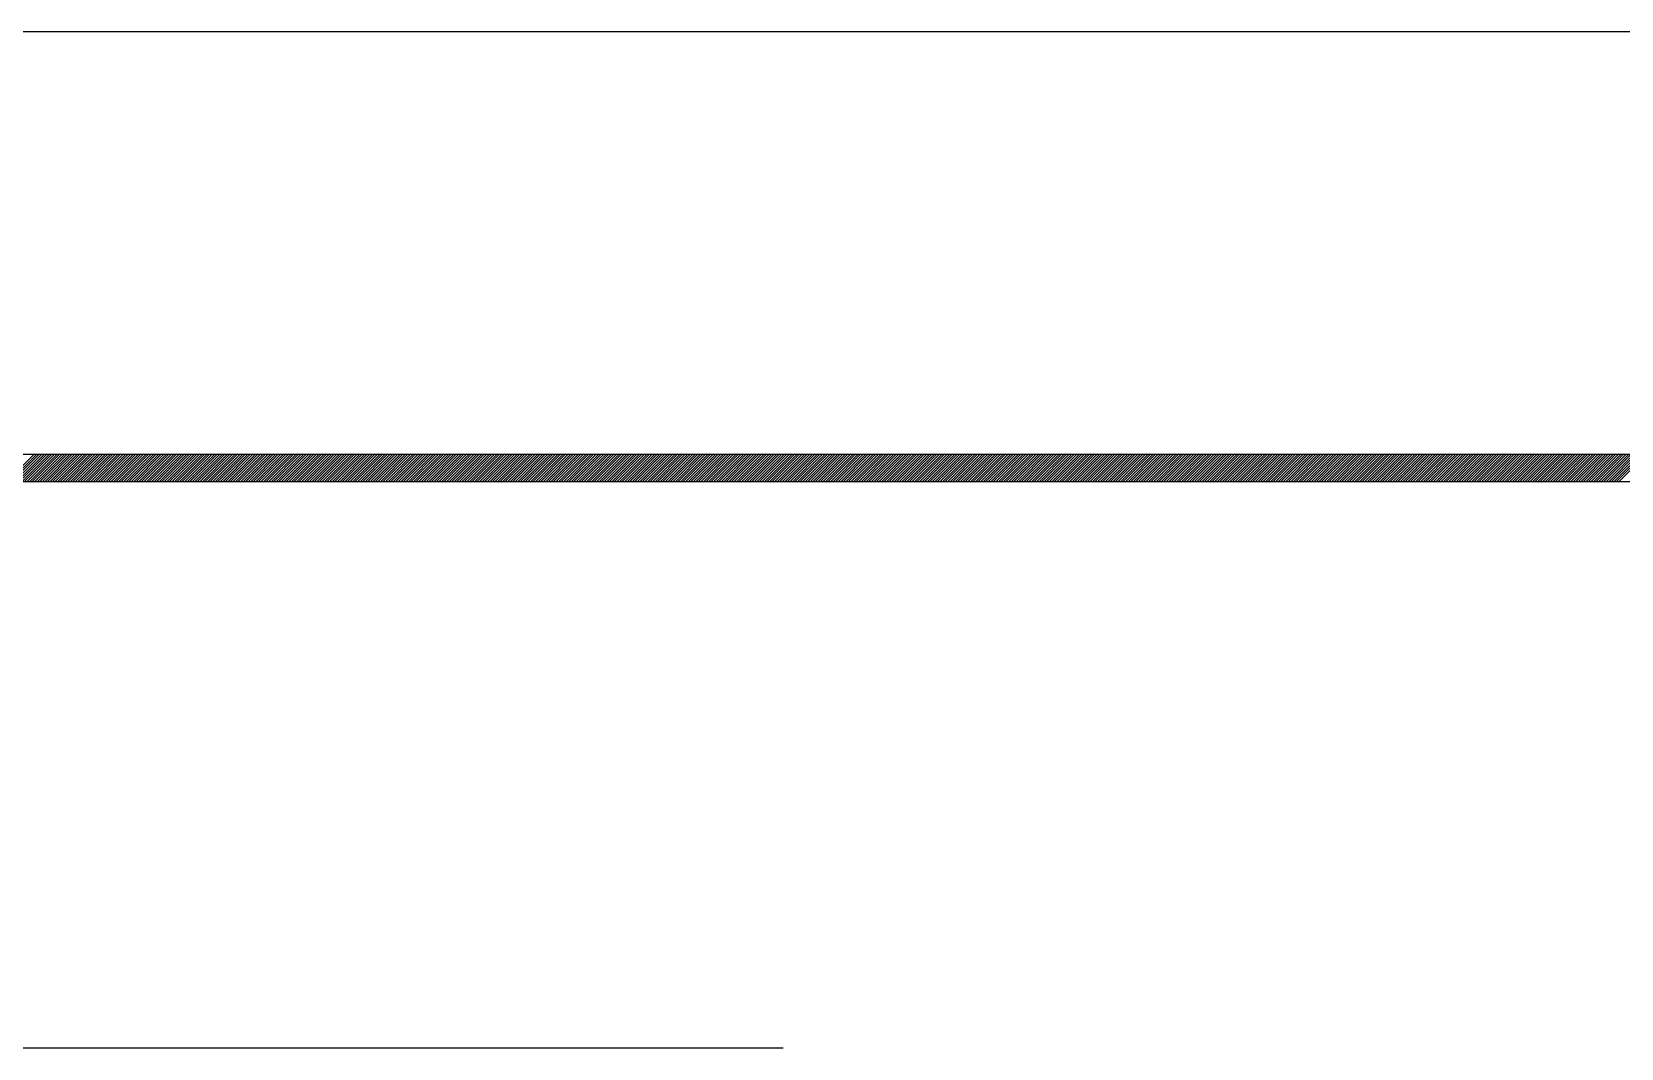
# Model space of a CAD drawing. Header units: millimetres. Extents: x 0 to 14700, y -398 to 10395.
# Drawn here: x 9293.2 to 9381.6, y 5498.3 to 5554.8 of the extents above; entities that cross this region are included whole.
import ezdxf

# ---------------------------------------------------------------- set-up
doc = ezdxf.new("R2010")
doc.units = ezdxf.units.MM
doc.header["$LTSCALE"] = 350
doc.linetypes.add('K', pattern=[2.5, 1.25, -0.25, 0.25, -0.25, 0.25, -0.25])
doc.layers.add('01', color=7, linetype='Continuous')
doc.layers.add('07', color=6, linetype='K')

# ---------------------------------------------------------------- blocks, each defined once
blk = doc.blocks.new('rtrtrt')
at = {"layer": '07', "color": 6, "linetype": 'K', "ltscale": 0.8}
for p, q in [((8330.933, 22073.95), (7868.508, 22073.95)), ((8099.72, 22048.95), (8359.72, 22048.95)), ((8602.62, 22017.45), (8116.72, 22017.45))]:
    blk.add_line(p, q, dxfattribs=at)
at = {"layer": '07', "color": 6, "linetype": 'K'}
for p, q in [((8330.933, 22050.45), (7868.508, 22050.45)), ((8139.448, 22048.95), (8140.948, 22050.45)), ((8139.59, 22048.95), (8141.09, 22050.45)), ((8139.731, 22048.95), (8141.231, 22050.45)), ((8139.873, 22048.95), (8141.373, 22050.45)), ((8140.014, 22048.95), (8141.514, 22050.45)), ((8140.156, 22048.95), (8141.656, 22050.45)), ((8140.297, 22048.95), (8141.797, 22050.45)), ((8140.438, 22048.95), (8141.938, 22050.45)), ((8140.58, 22048.95), (8142.08, 22050.45)), ((8140.721, 22048.95), (8142.221, 22050.45)), ((8140.863, 22048.95), (8142.363, 22050.45)), ((8141.004, 22048.95), (8142.504, 22050.45)), ((8141.145, 22048.95), (8142.645, 22050.45)), ((8141.287, 22048.95), (8142.787, 22050.45)), ((8141.428, 22048.95), (8142.928, 22050.45)), ((8141.57, 22048.95), (8143.07, 22050.45)), ((8141.711, 22048.95), (8143.211, 22050.45)), ((8141.853, 22048.95), (8143.353, 22050.45)), ((8141.994, 22048.95), (8143.494, 22050.45)), ((8142.135, 22048.95), (8143.635, 22050.45)), ((8142.277, 22048.95), (8143.777, 22050.45)), ((8142.418, 22048.95), (8143.918, 22050.45)), ((8142.56, 22048.95), (8144.06, 22050.45)), ((8142.701, 22048.95), (8144.201, 22050.45)), ((8142.843, 22048.95), (8144.343, 22050.45)), ((8142.984, 22048.95), (8144.484, 22050.45)), ((8143.125, 22048.95), (8144.625, 22050.45)), ((8143.267, 22048.95), (8144.767, 22050.45)), ((8143.408, 22048.95), (8144.908, 22050.45)), ((8143.55, 22048.95), (8145.05, 22050.45)), ((8143.691, 22048.95), (8145.191, 22050.45)), ((8143.832, 22048.95), (8145.332, 22050.45)), ((8143.974, 22048.95), (8145.474, 22050.45)), ((8144.115, 22048.95), (8145.615, 22050.45)), ((8144.257, 22048.95), (8145.757, 22050.45)), ((8144.398, 22048.95), (8145.898, 22050.45)), ((8144.54, 22048.95), (8146.04, 22050.45)), ((8144.681, 22048.95), (8146.181, 22050.45)), ((8144.822, 22048.95), (8146.322, 22050.45)), ((8144.964, 22048.95), (8146.464, 22050.45)), ((8145.105, 22048.95), (8146.605, 22050.45)), ((8145.247, 22048.95), (8146.747, 22050.45)), ((8145.388, 22048.95), (8146.888, 22050.45)), ((8145.53, 22048.95), (8147.03, 22050.45)), ((8145.671, 22048.95), (8147.171, 22050.45)), ((8145.812, 22048.95), (8147.312, 22050.45)), ((8145.954, 22048.95), (8147.454, 22050.45)), ((8146.095, 22048.95), (8147.595, 22050.45)), ((8146.237, 22048.95), (8147.737, 22050.45)), ((8146.378, 22048.95), (8147.878, 22050.45)), ((8146.519, 22048.95), (8148.019, 22050.45)), ((8146.661, 22048.95), (8148.161, 22050.45)), ((8146.802, 22048.95), (8148.302, 22050.45)), ((8146.944, 22048.95), (8148.444, 22050.45)), ((8147.085, 22048.95), (8148.585, 22050.45)), ((8147.227, 22048.95), (8148.727, 22050.45)), ((8147.368, 22048.95), (8148.868, 22050.45)), ((8147.509, 22048.95), (8149.009, 22050.45)), ((8147.651, 22048.95), (8149.151, 22050.45)), ((8147.792, 22048.95), (8149.292, 22050.45)), ((8147.934, 22048.95), (8149.434, 22050.45)), ((8148.075, 22048.95), (8149.575, 22050.45)), ((8148.217, 22048.95), (8149.717, 22050.45)), ((8148.358, 22048.95), (8149.858, 22050.45)), ((8148.499, 22048.95), (8149.999, 22050.45)), ((8148.641, 22048.95), (8150.141, 22050.45)), ((8148.782, 22048.95), (8150.282, 22050.45)), ((8148.924, 22048.95), (8150.424, 22050.45)), ((8149.065, 22048.95), (8150.565, 22050.45)), ((8149.206, 22048.95), (8150.706, 22050.45)), ((8149.348, 22048.95), (8150.848, 22050.45)), ((8149.489, 22048.95), (8150.989, 22050.45)), ((8149.631, 22048.95), (8151.131, 22050.45)), ((8149.772, 22048.95), (8151.272, 22050.45)), ((8149.914, 22048.95), (8151.414, 22050.45)), ((8150.055, 22048.95), (8151.555, 22050.45)), ((8150.196, 22048.95), (8151.696, 22050.45)), ((8150.338, 22048.95), (8151.838, 22050.45)), ((8150.479, 22048.95), (8151.979, 22050.45)), ((8150.621, 22048.95), (8152.121, 22050.45)), ((8150.762, 22048.95), (8152.262, 22050.45)), ((8150.904, 22048.95), (8152.404, 22050.45)), ((8151.045, 22048.95), (8152.545, 22050.45)), ((8151.186, 22048.95), (8152.686, 22050.45)), ((8151.328, 22048.95), (8152.828, 22050.45)), ((8151.469, 22048.95), (8152.969, 22050.45)), ((8151.611, 22048.95), (8153.111, 22050.45)), ((8151.752, 22048.95), (8153.252, 22050.45)), ((8151.893, 22048.95), (8153.393, 22050.45)), ((8152.035, 22048.95), (8153.535, 22050.45)), ((8152.176, 22048.95), (8153.676, 22050.45)), ((8152.318, 22048.95), (8153.818, 22050.45)), ((8152.459, 22048.95), (8153.959, 22050.45)), ((8152.601, 22048.95), (8154.101, 22050.45)), ((8152.742, 22048.95), (8154.242, 22050.45)), ((8152.883, 22048.95), (8154.383, 22050.45)), ((8153.025, 22048.95), (8154.525, 22050.45)), ((8153.166, 22048.95), (8154.666, 22050.45)), ((8153.308, 22048.95), (8154.808, 22050.45)), ((8153.449, 22048.95), (8154.949, 22050.45)), ((8153.591, 22048.95), (8155.091, 22050.45)), ((8153.732, 22048.95), (8155.232, 22050.45)), ((8153.873, 22048.95), (8155.373, 22050.45)), ((8154.015, 22048.95), (8155.515, 22050.45)), ((8154.156, 22048.95), (8155.656, 22050.45)), ((8154.298, 22048.95), (8155.798, 22050.45)), ((8154.439, 22048.95), (8155.939, 22050.45)), ((8154.58, 22048.95), (8156.08, 22050.45)), ((8154.722, 22048.95), (8156.222, 22050.45)), ((8154.863, 22048.95), (8156.363, 22050.45)), ((8155.005, 22048.95), (8156.505, 22050.45)), ((8155.146, 22048.95), (8156.646, 22050.45)), ((8155.288, 22048.95), (8156.788, 22050.45)), ((8155.429, 22048.95), (8156.929, 22050.45)), ((8155.57, 22048.95), (8157.07, 22050.45)), ((8155.712, 22048.95), (8157.212, 22050.45)), ((8155.853, 22048.95), (8157.353, 22050.45)), ((8155.995, 22048.95), (8157.495, 22050.45)), ((8156.136, 22048.95), (8157.636, 22050.45)), ((8156.278, 22048.95), (8157.778, 22050.45)), ((8156.419, 22048.95), (8157.919, 22050.45)), ((8156.56, 22048.95), (8158.06, 22050.45)), ((8156.702, 22048.95), (8158.202, 22050.45)), ((8156.843, 22048.95), (8158.343, 22050.45)), ((8156.985, 22048.95), (8158.485, 22050.45)), ((8157.126, 22048.95), (8158.626, 22050.45)), ((8157.268, 22048.95), (8158.768, 22050.45)), ((8157.409, 22048.95), (8158.909, 22050.45)), ((8157.55, 22048.95), (8159.05, 22050.45)), ((8157.692, 22048.95), (8159.192, 22050.45)), ((8157.833, 22048.95), (8159.333, 22050.45)), ((8157.975, 22048.95), (8159.475, 22050.45)), ((8158.116, 22048.95), (8159.616, 22050.45)), ((8158.257, 22048.95), (8159.757, 22050.45)), ((8158.399, 22048.95), (8159.899, 22050.45)), ((8158.54, 22048.95), (8160.04, 22050.45)), ((8158.682, 22048.95), (8160.182, 22050.45)), ((8158.823, 22048.95), (8160.323, 22050.45)), ((8158.965, 22048.95), (8160.465, 22050.45)), ((8159.106, 22048.95), (8160.606, 22050.45)), ((8159.247, 22048.95), (8160.747, 22050.45)), ((8159.389, 22048.95), (8160.889, 22050.45)), ((8159.53, 22048.95), (8161.03, 22050.45)), ((8159.672, 22048.95), (8161.172, 22050.45)), ((8159.813, 22048.95), (8161.313, 22050.45)), ((8159.955, 22048.95), (8161.455, 22050.45)), ((8160.096, 22048.95), (8161.596, 22050.45)), ((8160.237, 22048.95), (8161.737, 22050.45)), ((8160.379, 22048.95), (8161.879, 22050.45)), ((8160.52, 22048.95), (8162.02, 22050.45)), ((8160.662, 22048.95), (8162.162, 22050.45)), ((8160.803, 22048.95), (8162.303, 22050.45)), ((8160.944, 22048.95), (8162.444, 22050.45)), ((8161.086, 22048.95), (8162.586, 22050.45)), ((8161.227, 22048.95), (8162.727, 22050.45)), ((8161.369, 22048.95), (8162.869, 22050.45)), ((8161.51, 22048.95), (8163.01, 22050.45)), ((8161.652, 22048.95), (8163.152, 22050.45)), ((8161.793, 22048.95), (8163.293, 22050.45)), ((8161.934, 22048.95), (8163.434, 22050.45)), ((8162.076, 22048.95), (8163.576, 22050.45)), ((8162.217, 22048.95), (8163.717, 22050.45)), ((8162.359, 22048.95), (8163.859, 22050.45)), ((8162.5, 22048.95), (8164, 22050.45)), ((8162.642, 22048.95), (8164.142, 22050.45)), ((8162.783, 22048.95), (8164.283, 22050.45)), ((8162.924, 22048.95), (8164.424, 22050.45)), ((8163.066, 22048.95), (8164.566, 22050.45)), ((8163.207, 22048.95), (8164.707, 22050.45)), ((8163.349, 22048.95), (8164.849, 22050.45)), ((8163.49, 22048.95), (8164.99, 22050.45)), ((8163.631, 22048.95), (8165.131, 22050.45)), ((8163.773, 22048.95), (8165.273, 22050.45)), ((8163.914, 22048.95), (8165.414, 22050.45)), ((8164.056, 22048.95), (8165.556, 22050.45)), ((8164.197, 22048.95), (8165.697, 22050.45)), ((8164.339, 22048.95), (8165.839, 22050.45)), ((8164.48, 22048.95), (8165.98, 22050.45)), ((8164.621, 22048.95), (8166.121, 22050.45)), ((8164.763, 22048.95), (8166.263, 22050.45)), ((8164.904, 22048.95), (8166.404, 22050.45)), ((8165.046, 22048.95), (8166.546, 22050.45)), ((8165.187, 22048.95), (8166.687, 22050.45)), ((8165.329, 22048.95), (8166.829, 22050.45)), ((8165.47, 22048.95), (8166.97, 22050.45)), ((8165.611, 22048.95), (8167.111, 22050.45)), ((8165.753, 22048.95), (8167.253, 22050.45)), ((8165.894, 22048.95), (8167.394, 22050.45)), ((8166.036, 22048.95), (8167.536, 22050.45)), ((8166.177, 22048.95), (8167.677, 22050.45)), ((8166.318, 22048.95), (8167.818, 22050.45)), ((8166.46, 22048.95), (8167.96, 22050.45)), ((8166.601, 22048.95), (8168.101, 22050.45)), ((8166.743, 22048.95), (8168.243, 22050.45)), ((8166.884, 22048.95), (8168.384, 22050.45)), ((8167.026, 22048.95), (8168.526, 22050.45)), ((8167.167, 22048.95), (8168.667, 22050.45)), ((8167.308, 22048.95), (8168.808, 22050.45)), ((8167.45, 22048.95), (8168.95, 22050.45)), ((8167.591, 22048.95), (8169.091, 22050.45)), ((8167.733, 22048.95), (8169.233, 22050.45)), ((8167.874, 22048.95), (8169.374, 22050.45)), ((8168.016, 22048.95), (8169.516, 22050.45)), ((8168.157, 22048.95), (8169.657, 22050.45)), ((8168.298, 22048.95), (8169.798, 22050.45)), ((8168.44, 22048.95), (8169.94, 22050.45)), ((8168.581, 22048.95), (8170.081, 22050.45)), ((8168.723, 22048.95), (8170.223, 22050.45)), ((8168.864, 22048.95), (8170.364, 22050.45)), ((8169.005, 22048.95), (8170.505, 22050.45)), ((8169.147, 22048.95), (8170.647, 22050.45)), ((8169.288, 22048.95), (8170.788, 22050.45)), ((8169.43, 22048.95), (8170.93, 22050.45)), ((8169.571, 22048.95), (8171.071, 22050.45)), ((8169.713, 22048.95), (8171.213, 22050.45)), ((8169.854, 22048.95), (8171.354, 22050.45)), ((8169.995, 22048.95), (8171.495, 22050.45)), ((8170.137, 22048.95), (8171.637, 22050.45)), ((8170.278, 22048.95), (8171.778, 22050.45)), ((8170.42, 22048.95), (8171.92, 22050.45)), ((8170.561, 22048.95), (8172.061, 22050.45)), ((8170.703, 22048.95), (8172.203, 22050.45)), ((8170.844, 22048.95), (8172.344, 22050.45)), ((8170.985, 22048.95), (8172.485, 22050.45)), ((8171.127, 22048.95), (8172.627, 22050.45)), ((8171.268, 22048.95), (8172.768, 22050.45)), ((8171.41, 22048.95), (8172.91, 22050.45)), ((8171.551, 22048.95), (8173.051, 22050.45)), ((8171.692, 22048.95), (8173.192, 22050.45)), ((8171.834, 22048.95), (8173.334, 22050.45)), ((8171.975, 22048.95), (8173.475, 22050.45)), ((8172.117, 22048.95), (8173.617, 22050.45)), ((8172.258, 22048.95), (8173.758, 22050.45)), ((8172.4, 22048.95), (8173.9, 22050.45)), ((8172.541, 22048.95), (8174.041, 22050.45)), ((8172.682, 22048.95), (8174.182, 22050.45)), ((8172.824, 22048.95), (8174.324, 22050.45)), ((8172.965, 22048.95), (8174.465, 22050.45)), ((8173.107, 22048.95), (8174.607, 22050.45)), ((8173.248, 22048.95), (8174.748, 22050.45)), ((8173.39, 22048.95), (8174.89, 22050.45)), ((8173.531, 22048.95), (8175.031, 22050.45)), ((8173.672, 22048.95), (8175.172, 22050.45)), ((8173.814, 22048.95), (8175.314, 22050.45)), ((8173.955, 22048.95), (8175.455, 22050.45)), ((8174.097, 22048.95), (8175.597, 22050.45)), ((8174.238, 22048.95), (8175.738, 22050.45)), ((8174.379, 22048.95), (8175.879, 22050.45)), ((8174.521, 22048.95), (8176.021, 22050.45)), ((8174.662, 22048.95), (8176.162, 22050.45)), ((8174.804, 22048.95), (8176.304, 22050.45)), ((8174.945, 22048.95), (8176.445, 22050.45)), ((8175.087, 22048.95), (8176.587, 22050.45)), ((8175.228, 22048.95), (8176.728, 22050.45)), ((8175.369, 22048.95), (8176.869, 22050.45)), ((8175.511, 22048.95), (8177.011, 22050.45)), ((8175.652, 22048.95), (8177.152, 22050.45)), ((8175.794, 22048.95), (8177.294, 22050.45)), ((8175.935, 22048.95), (8177.435, 22050.45)), ((8176.077, 22048.95), (8177.577, 22050.45)), ((8176.218, 22048.95), (8177.718, 22050.45)), ((8176.359, 22048.95), (8177.859, 22050.45)), ((8176.501, 22048.95), (8178.001, 22050.45)), ((8176.642, 22048.95), (8178.142, 22050.45)), ((8176.784, 22048.95), (8178.284, 22050.45)), ((8176.925, 22048.95), (8178.425, 22050.45)), ((8177.066, 22048.95), (8178.566, 22050.45)), ((8177.208, 22048.95), (8178.708, 22050.45)), ((8177.349, 22048.95), (8178.849, 22050.45)), ((8177.491, 22048.95), (8178.991, 22050.45)), ((8177.632, 22048.95), (8179.132, 22050.45)), ((8177.774, 22048.95), (8179.274, 22050.45)), ((8177.915, 22048.95), (8179.415, 22050.45)), ((8178.056, 22048.95), (8179.556, 22050.45)), ((8178.198, 22048.95), (8179.698, 22050.45)), ((8178.339, 22048.95), (8179.839, 22050.45)), ((8178.481, 22048.95), (8179.981, 22050.45)), ((8178.622, 22048.95), (8180.122, 22050.45)), ((8178.764, 22048.95), (8180.264, 22050.45)), ((8178.905, 22048.95), (8180.405, 22050.45)), ((8179.046, 22048.95), (8180.546, 22050.45)), ((8179.188, 22048.95), (8180.688, 22050.45)), ((8179.329, 22048.95), (8180.829, 22050.45)), ((8179.471, 22048.95), (8180.971, 22050.45)), ((8179.612, 22048.95), (8181.112, 22050.45)), ((8179.753, 22048.95), (8181.253, 22050.45)), ((8179.895, 22048.95), (8181.395, 22050.45)), ((8180.036, 22048.95), (8181.536, 22050.45)), ((8180.178, 22048.95), (8181.678, 22050.45)), ((8180.319, 22048.95), (8181.819, 22050.45)), ((8180.461, 22048.95), (8181.961, 22050.45)), ((8180.602, 22048.95), (8182.102, 22050.45)), ((8180.743, 22048.95), (8182.243, 22050.45)), ((8180.885, 22048.95), (8182.385, 22050.45)), ((8181.026, 22048.95), (8182.526, 22050.45)), ((8181.168, 22048.95), (8182.668, 22050.45)), ((8181.309, 22048.95), (8182.809, 22050.45)), ((8181.451, 22048.95), (8182.951, 22050.45)), ((8181.592, 22048.95), (8183.092, 22050.45)), ((8181.733, 22048.95), (8183.233, 22050.45)), ((8181.875, 22048.95), (8183.375, 22050.45)), ((8182.016, 22048.95), (8183.516, 22050.45)), ((8182.158, 22048.95), (8183.658, 22050.45)), ((8182.299, 22048.95), (8183.799, 22050.45)), ((8182.441, 22048.95), (8183.941, 22050.45)), ((8182.582, 22048.95), (8184.082, 22050.45)), ((8182.723, 22048.95), (8184.223, 22050.45)), ((8182.865, 22048.95), (8184.365, 22050.45)), ((8183.006, 22048.95), (8184.506, 22050.45)), ((8183.148, 22048.95), (8184.648, 22050.45)), ((8183.289, 22048.95), (8184.789, 22050.45)), ((8183.43, 22048.95), (8184.93, 22050.45)), ((8183.572, 22048.95), (8185.072, 22050.45)), ((8183.713, 22048.95), (8185.213, 22050.45)), ((8183.855, 22048.95), (8185.355, 22050.45)), ((8183.996, 22048.95), (8185.496, 22050.45)), ((8184.138, 22048.95), (8185.638, 22050.45)), ((8184.279, 22048.95), (8185.779, 22050.45)), ((8184.42, 22048.95), (8185.92, 22050.45)), ((8184.562, 22048.95), (8186.062, 22050.45)), ((8184.703, 22048.95), (8186.203, 22050.45)), ((8184.845, 22048.95), (8186.345, 22050.45)), ((8184.986, 22048.95), (8186.486, 22050.45)), ((8185.128, 22048.95), (8186.628, 22050.45)), ((8185.269, 22048.95), (8186.769, 22050.45)), ((8185.41, 22048.95), (8186.91, 22050.45)), ((8185.552, 22048.95), (8187.052, 22050.45)), ((8185.693, 22048.95), (8187.193, 22050.45)), ((8185.835, 22048.95), (8187.335, 22050.45)), ((8185.976, 22048.95), (8187.476, 22050.45)), ((8186.117, 22048.95), (8187.617, 22050.45)), ((8186.259, 22048.95), (8187.759, 22050.45)), ((8186.4, 22048.95), (8187.9, 22050.45)), ((8186.542, 22048.95), (8188.042, 22050.45)), ((8186.683, 22048.95), (8188.183, 22050.45)), ((8186.825, 22048.95), (8188.325, 22050.45)), ((8186.966, 22048.95), (8188.466, 22050.45)), ((8187.107, 22048.95), (8188.607, 22050.45)), ((8187.249, 22048.95), (8188.749, 22050.45)), ((8187.39, 22048.95), (8188.89, 22050.45)), ((8187.532, 22048.95), (8189.032, 22050.45)), ((8187.673, 22048.95), (8189.173, 22050.45)), ((8187.815, 22048.95), (8189.315, 22050.45)), ((8187.956, 22048.95), (8189.456, 22050.45)), ((8188.097, 22048.95), (8189.597, 22050.45)), ((8188.239, 22048.95), (8189.739, 22050.45)), ((8188.38, 22048.95), (8189.88, 22050.45)), ((8188.522, 22048.95), (8190.022, 22050.45)), ((8188.663, 22048.95), (8190.163, 22050.45)), ((8188.804, 22048.95), (8190.304, 22050.45)), ((8188.946, 22048.95), (8190.446, 22050.45)), ((8189.087, 22048.95), (8190.587, 22050.45)), ((8189.229, 22048.95), (8190.729, 22050.45)), ((8189.37, 22048.95), (8190.87, 22050.45)), ((8189.512, 22048.95), (8191.012, 22050.45)), ((8189.653, 22048.95), (8191.153, 22050.45)), ((8189.794, 22048.95), (8191.294, 22050.45)), ((8189.936, 22048.95), (8191.436, 22050.45)), ((8190.077, 22048.95), (8191.577, 22050.45)), ((8190.219, 22048.95), (8191.719, 22050.45)), ((8190.36, 22048.95), (8191.86, 22050.45)), ((8190.502, 22048.95), (8192.002, 22050.45)), ((8190.643, 22048.95), (8192.143, 22050.45)), ((8190.784, 22048.95), (8192.284, 22050.45)), ((8190.926, 22048.95), (8192.426, 22050.45)), ((8191.067, 22048.95), (8192.567, 22050.45)), ((8191.209, 22048.95), (8192.709, 22050.45)), ((8191.35, 22048.95), (8192.85, 22050.45)), ((8191.491, 22048.95), (8192.991, 22050.45)), ((8191.633, 22048.95), (8193.133, 22050.45)), ((8191.774, 22048.95), (8193.274, 22050.45)), ((8191.916, 22048.95), (8193.416, 22050.45)), ((8192.057, 22048.95), (8193.557, 22050.45)), ((8192.199, 22048.95), (8193.699, 22050.45)), ((8192.34, 22048.95), (8193.84, 22050.45)), ((8192.481, 22048.95), (8193.981, 22050.45)), ((8192.623, 22048.95), (8194.123, 22050.45)), ((8192.764, 22048.95), (8194.264, 22050.45)), ((8192.906, 22048.95), (8194.406, 22050.45)), ((8193.047, 22048.95), (8194.547, 22050.45)), ((8193.189, 22048.95), (8194.689, 22050.45)), ((8193.33, 22048.95), (8194.83, 22050.45)), ((8193.471, 22048.95), (8194.971, 22050.45)), ((8193.613, 22048.95), (8195.113, 22050.45)), ((8193.754, 22048.95), (8195.254, 22050.45)), ((8193.896, 22048.95), (8195.396, 22050.45)), ((8194.037, 22048.95), (8195.537, 22050.45)), ((8194.178, 22048.95), (8195.678, 22050.45)), ((8194.32, 22048.95), (8195.82, 22050.45)), ((8194.461, 22048.95), (8195.961, 22050.45)), ((8194.603, 22048.95), (8196.103, 22050.45)), ((8194.744, 22048.95), (8196.244, 22050.45)), ((8194.886, 22048.95), (8196.386, 22050.45)), ((8195.027, 22048.95), (8196.527, 22050.45)), ((8195.168, 22048.95), (8196.668, 22050.45)), ((8195.31, 22048.95), (8196.81, 22050.45)), ((8195.451, 22048.95), (8196.951, 22050.45)), ((8195.593, 22048.95), (8197.093, 22050.45)), ((8195.734, 22048.95), (8197.234, 22050.45)), ((8195.876, 22048.95), (8197.376, 22050.45)), ((8196.017, 22048.95), (8197.517, 22050.45)), ((8196.158, 22048.95), (8197.658, 22050.45)), ((8196.3, 22048.95), (8197.8, 22050.45)), ((8196.441, 22048.95), (8197.941, 22050.45)), ((8196.583, 22048.95), (8198.083, 22050.45)), ((8196.724, 22048.95), (8198.224, 22050.45)), ((8196.865, 22048.95), (8198.365, 22050.45)), ((8197.007, 22048.95), (8198.507, 22050.45)), ((8197.148, 22048.95), (8198.648, 22050.45)), ((8197.29, 22048.95), (8198.79, 22050.45)), ((8197.431, 22048.95), (8198.931, 22050.45)), ((8197.573, 22048.95), (8199.073, 22050.45)), ((8197.714, 22048.95), (8199.214, 22050.45)), ((8197.855, 22048.95), (8199.355, 22050.45)), ((8197.997, 22048.95), (8199.497, 22050.45)), ((8198.138, 22048.95), (8199.638, 22050.45)), ((8198.28, 22048.95), (8199.78, 22050.45)), ((8198.421, 22048.95), (8199.921, 22050.45)), ((8198.563, 22048.95), (8200.063, 22050.45)), ((8198.704, 22048.95), (8200.204, 22050.45)), ((8198.845, 22048.95), (8200.345, 22050.45)), ((8198.987, 22048.95), (8200.487, 22050.45)), ((8199.128, 22048.95), (8200.628, 22050.45)), ((8199.27, 22048.95), (8200.77, 22050.45)), ((8199.411, 22048.95), (8200.911, 22050.45)), ((8199.552, 22048.95), (8201.052, 22050.45)), ((8199.694, 22048.95), (8201.194, 22050.45)), ((8199.835, 22048.95), (8201.335, 22050.45)), ((8199.977, 22048.95), (8201.477, 22050.45)), ((8200.118, 22048.95), (8201.618, 22050.45)), ((8200.26, 22048.95), (8201.76, 22050.45)), ((8200.401, 22048.95), (8201.901, 22050.45)), ((8200.542, 22048.95), (8202.042, 22050.45)), ((8200.684, 22048.95), (8202.184, 22050.45)), ((8200.825, 22048.95), (8202.325, 22050.45)), ((8200.967, 22048.95), (8202.467, 22050.45)), ((8201.108, 22048.95), (8202.608, 22050.45)), ((8201.25, 22048.95), (8202.75, 22050.45)), ((8201.391, 22048.95), (8202.891, 22050.45)), ((8201.532, 22048.95), (8203.032, 22050.45)), ((8201.674, 22048.95), (8203.174, 22050.45)), ((8201.815, 22048.95), (8203.315, 22050.45)), ((8201.957, 22048.95), (8203.457, 22050.45)), ((8202.098, 22048.95), (8203.598, 22050.45)), ((8202.239, 22048.95), (8203.739, 22050.45)), ((8202.381, 22048.95), (8203.881, 22050.45)), ((8202.522, 22048.95), (8204.022, 22050.45)), ((8202.664, 22048.95), (8204.164, 22050.45)), ((8202.805, 22048.95), (8204.305, 22050.45)), ((8202.947, 22048.95), (8204.447, 22050.45)), ((8203.088, 22048.95), (8204.588, 22050.45)), ((8203.229, 22048.95), (8204.729, 22050.45)), ((8203.371, 22048.95), (8204.871, 22050.45)), ((8203.512, 22048.95), (8205.012, 22050.45)), ((8203.654, 22048.95), (8205.154, 22050.45)), ((8203.795, 22048.95), (8205.295, 22050.45)), ((8203.937, 22048.95), (8205.437, 22050.45)), ((8204.078, 22048.95), (8205.578, 22050.45)), ((8204.219, 22048.95), (8205.719, 22050.45)), ((8204.361, 22048.95), (8205.861, 22050.45)), ((8204.502, 22048.95), (8206.002, 22050.45)), ((8204.644, 22048.95), (8206.144, 22050.45)), ((8204.785, 22048.95), (8206.285, 22050.45)), ((8204.926, 22048.95), (8206.426, 22050.45)), ((8205.068, 22048.95), (8206.568, 22050.45)), ((8205.209, 22048.95), (8206.709, 22050.45)), ((8205.351, 22048.95), (8206.851, 22050.45)), ((8205.492, 22048.95), (8206.992, 22050.45)), ((8205.634, 22048.95), (8207.134, 22050.45)), ((8205.775, 22048.95), (8207.275, 22050.45)), ((8205.916, 22048.95), (8207.416, 22050.45)), ((8206.058, 22048.95), (8207.558, 22050.45)), ((8206.199, 22048.95), (8207.699, 22050.45)), ((8206.341, 22048.95), (8207.841, 22050.45)), ((8206.482, 22048.95), (8207.982, 22050.45)), ((8206.624, 22048.95), (8208.124, 22050.45)), ((8206.765, 22048.95), (8208.265, 22050.45)), ((8206.906, 22048.95), (8208.406, 22050.45)), ((8207.048, 22048.95), (8208.548, 22050.45)), ((8207.189, 22048.95), (8208.689, 22050.45)), ((8207.331, 22048.95), (8208.831, 22050.45)), ((8207.472, 22048.95), (8208.972, 22050.45)), ((8207.614, 22048.95), (8209.114, 22050.45)), ((8207.755, 22048.95), (8209.255, 22050.45)), ((8207.896, 22048.95), (8209.396, 22050.45)), ((8208.038, 22048.95), (8209.538, 22050.45)), ((8208.179, 22048.95), (8209.679, 22050.45)), ((8208.321, 22048.95), (8209.821, 22050.45)), ((8208.462, 22048.95), (8209.962, 22050.45)), ((8208.603, 22048.95), (8210.103, 22050.45)), ((8208.745, 22048.95), (8210.245, 22050.45)), ((8208.886, 22048.95), (8210.386, 22050.45)), ((8209.028, 22048.95), (8210.528, 22050.45)), ((8209.169, 22048.95), (8210.669, 22050.45)), ((8209.311, 22048.95), (8210.811, 22050.45)), ((8209.452, 22048.95), (8210.952, 22050.45)), ((8209.593, 22048.95), (8211.093, 22050.45)), ((8209.735, 22048.95), (8211.235, 22050.45)), ((8209.876, 22048.95), (8211.376, 22050.45)), ((8210.018, 22048.95), (8211.518, 22050.45)), ((8210.159, 22048.95), (8211.659, 22050.45)), ((8210.301, 22048.95), (8211.801, 22050.45)), ((8210.442, 22048.95), (8211.942, 22050.45)), ((8210.583, 22048.95), (8212.083, 22050.45)), ((8210.725, 22048.95), (8212.225, 22050.45)), ((8210.866, 22048.95), (8212.366, 22050.45)), ((8211.008, 22048.95), (8212.508, 22050.45)), ((8211.149, 22048.95), (8212.649, 22050.45)), ((8211.29, 22048.95), (8212.79, 22050.45)), ((8211.432, 22048.95), (8212.932, 22050.45)), ((8211.573, 22048.95), (8213.073, 22050.45)), ((8211.715, 22048.95), (8213.215, 22050.45)), ((8211.856, 22048.95), (8213.356, 22050.45)), ((8211.998, 22048.95), (8213.498, 22050.45)), ((8212.139, 22048.95), (8213.639, 22050.45)), ((8212.28, 22048.95), (8213.78, 22050.45)), ((8212.422, 22048.95), (8213.922, 22050.45)), ((8212.563, 22048.95), (8214.063, 22050.45)), ((8212.705, 22048.95), (8214.205, 22050.45)), ((8212.846, 22048.95), (8214.346, 22050.45)), ((8212.988, 22048.95), (8214.488, 22050.45)), ((8213.129, 22048.95), (8214.629, 22050.45)), ((8213.27, 22048.95), (8214.77, 22050.45)), ((8213.412, 22048.95), (8214.912, 22050.45)), ((8213.553, 22048.95), (8215.053, 22050.45)), ((8213.695, 22048.95), (8215.195, 22050.45)), ((8213.836, 22048.95), (8215.336, 22050.45)), ((8213.977, 22048.95), (8215.477, 22050.45)), ((8214.119, 22048.95), (8215.619, 22050.45)), ((8214.26, 22048.95), (8215.76, 22050.45)), ((8214.402, 22048.95), (8215.902, 22050.45)), ((8214.543, 22048.95), (8216.043, 22050.45)), ((8214.685, 22048.95), (8216.185, 22050.45)), ((8214.826, 22048.95), (8216.326, 22050.45)), ((8214.967, 22048.95), (8216.467, 22050.45)), ((8215.109, 22048.95), (8216.609, 22050.45)), ((8215.25, 22048.95), (8216.75, 22050.45)), ((8215.392, 22048.95), (8216.892, 22050.45)), ((8215.533, 22048.95), (8217.033, 22050.45)), ((8215.675, 22048.95), (8217.175, 22050.45)), ((8215.816, 22048.95), (8217.316, 22050.45)), ((8215.957, 22048.95), (8217.457, 22050.45)), ((8216.099, 22048.95), (8217.599, 22050.45)), ((8216.24, 22048.95), (8217.74, 22050.45)), ((8216.382, 22048.95), (8217.882, 22050.45)), ((8216.523, 22048.95), (8218.023, 22050.45)), ((8216.664, 22048.95), (8218.164, 22050.45)), ((8216.806, 22048.95), (8218.306, 22050.45)), ((8216.947, 22048.95), (8218.447, 22050.45)), ((8217.089, 22048.95), (8218.589, 22050.45)), ((8217.23, 22048.95), (8218.73, 22050.45)), ((8217.372, 22048.95), (8218.872, 22050.45)), ((8217.513, 22048.95), (8219.013, 22050.45)), ((8217.654, 22048.95), (8219.154, 22050.45)), ((8217.796, 22048.95), (8219.296, 22050.45)), ((8217.937, 22048.95), (8219.437, 22050.45)), ((8218.079, 22048.95), (8219.579, 22050.45)), ((8218.22, 22048.95), (8219.72, 22050.45)), ((8218.362, 22048.95), (8219.862, 22050.45)), ((8218.503, 22048.95), (8220.003, 22050.45)), ((8218.644, 22048.95), (8220.144, 22050.45)), ((8218.786, 22048.95), (8220.286, 22050.45)), ((8218.927, 22048.95), (8220.427, 22050.45)), ((8219.069, 22048.95), (8220.569, 22050.45)), ((8219.21, 22048.95), (8220.71, 22050.45)), ((8219.351, 22048.95), (8220.851, 22050.45)), ((8219.493, 22048.95), (8220.993, 22050.45)), ((8219.634, 22048.95), (8221.134, 22050.45)), ((8219.776, 22048.95), (8221.276, 22050.45)), ((8219.917, 22048.95), (8221.417, 22050.45)), ((8220.059, 22048.95), (8221.559, 22050.45)), ((8220.2, 22048.95), (8221.7, 22050.45)), ((8220.341, 22048.95), (8221.841, 22050.45)), ((8220.483, 22048.95), (8221.983, 22050.45)), ((8220.624, 22048.95), (8222.124, 22050.45)), ((8220.766, 22048.95), (8222.266, 22050.45)), ((8220.907, 22048.95), (8222.407, 22050.45)), ((8221.049, 22048.95), (8222.549, 22050.45)), ((8221.19, 22048.95), (8222.69, 22050.45)), ((8221.331, 22048.95), (8222.831, 22050.45)), ((8221.473, 22048.95), (8222.973, 22050.45)), ((8221.614, 22048.95), (8223.114, 22050.45)), ((8221.756, 22048.95), (8223.256, 22050.45)), ((8221.897, 22048.95), (8223.397, 22050.45)), ((8222.038, 22048.95), (8223.538, 22050.45)), ((8222.18, 22048.95), (8223.68, 22050.45)), ((8222.321, 22048.95), (8223.821, 22050.45)), ((8222.463, 22048.95), (8223.963, 22050.45)), ((8222.604, 22048.95), (8224.104, 22050.45)), ((8222.746, 22048.95), (8224.246, 22050.45)), ((8222.887, 22048.95), (8224.387, 22050.45)), ((8223.028, 22048.95), (8224.528, 22050.45)), ((8223.17, 22048.95), (8224.67, 22050.45)), ((8223.311, 22048.95), (8224.811, 22050.45)), ((8223.453, 22048.95), (8224.953, 22050.45)), ((8223.594, 22048.95), (8225.094, 22050.45)), ((8223.736, 22048.95), (8225.236, 22050.45)), ((8223.877, 22048.95), (8225.377, 22050.45)), ((8224.018, 22048.95), (8225.518, 22050.45)), ((8224.16, 22048.95), (8225.66, 22050.45)), ((8224.301, 22048.95), (8225.801, 22050.45)), ((8224.443, 22048.95), (8225.943, 22050.45)), ((8224.584, 22048.95), (8226.084, 22050.45)), ((8224.725, 22048.95), (8226.225, 22050.45)), ((8224.867, 22048.95), (8226.367, 22050.45)), ((8225.008, 22048.95), (8226.508, 22050.45)), ((8225.15, 22048.95), (8226.65, 22050.45)), ((8225.291, 22048.95), (8226.791, 22050.45)), ((8225.433, 22048.95), (8226.933, 22050.45)), ((8225.574, 22048.95), (8227.074, 22050.45)), ((8225.715, 22048.95), (8227.215, 22050.45)), ((8225.857, 22048.95), (8227.357, 22050.45)), ((8225.998, 22048.95), (8227.498, 22050.45)), ((8226.14, 22048.95), (8227.64, 22050.45)), ((8226.281, 22048.95), (8227.781, 22050.45)), ((8226.423, 22048.95), (8227.923, 22050.45)), ((8226.564, 22048.95), (8228.064, 22050.45)), ((8226.705, 22048.95), (8228.205, 22050.45)), ((8226.847, 22048.95), (8228.347, 22050.45)), ((8226.988, 22048.95), (8228.488, 22050.45)), ((8227.13, 22048.95), (8228.63, 22050.45)), ((8227.271, 22048.95), (8228.771, 22050.45)), ((8227.412, 22048.95), (8228.912, 22050.45)), ((8227.554, 22048.95), (8229.054, 22050.45)), ((8227.695, 22048.95), (8229.195, 22050.45)), ((8227.837, 22048.95), (8229.337, 22050.45)), ((8227.978, 22048.95), (8229.478, 22050.45)), ((8228.12, 22048.95), (8229.62, 22050.45)), ((8228.261, 22048.95), (8229.761, 22050.45)), ((8228.402, 22048.95), (8229.902, 22050.45)), ((8228.544, 22048.95), (8230.044, 22050.45)), ((8228.685, 22048.95), (8230.185, 22050.45)), ((8228.827, 22048.95), (8230.327, 22050.45)), ((8228.968, 22048.95), (8230.468, 22050.45)), ((8229.11, 22048.95), (8230.61, 22050.45))]:
    blk.add_line(p, q, dxfattribs=at)

msp = doc.modelspace()

# ---------------------------------------------------------------- block references
at = {"layer": '01'}
msp.add_blockref('rtrtrt', (1152.33, -16519.142), dxfattribs=at)

doc.saveas('drawing.dxf')
